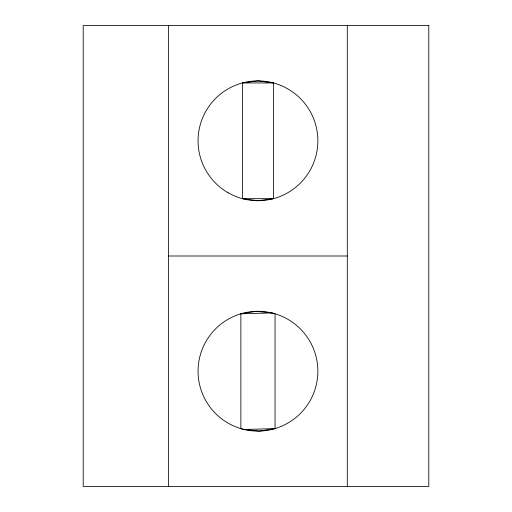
<?xml version="1.0" encoding="UTF-8"?>
<svg xmlns="http://www.w3.org/2000/svg" width="512" height="512" viewBox="0 0 512 512"><rect width="100%" height="100%" fill="white"/><g stroke="black" fill="none" stroke-linecap="round" stroke-linejoin="round"><path stroke-width="0.77" d="M240.87 313.786A59.904 59.904 0 0 1 316.218 385.114A59.904 59.904 0 0 1 216.774 414.701A59.904 59.904 0 0 1 240.87 313.786L256.314 311.322L271.866 312.934L275.04 313.786L275.04 428.614L259.597 431.078L244.038 429.466L240.87 428.614L240.87 313.786L271.866 312.934M242.451 82.938L257.952 80.896L273.459 82.938L273.459 198.662L257.952 200.704L242.451 198.662L242.451 82.938L273.459 82.938M244.038 429.466L275.04 428.614M242.451 198.662L273.459 198.662M168.614 256L347.29 256M347.29 25.6L347.29 486.4M168.614 25.6L168.614 486.4M428.8 25.6L83.2 25.6L83.2 486.4L428.8 486.4L428.8 25.6M228 192.678A59.904 59.904 0 0 0 317.856 140.8A59.904 59.904 0 0 0 228 88.922A59.904 59.904 0 0 0 228 192.678"/></g></svg>
